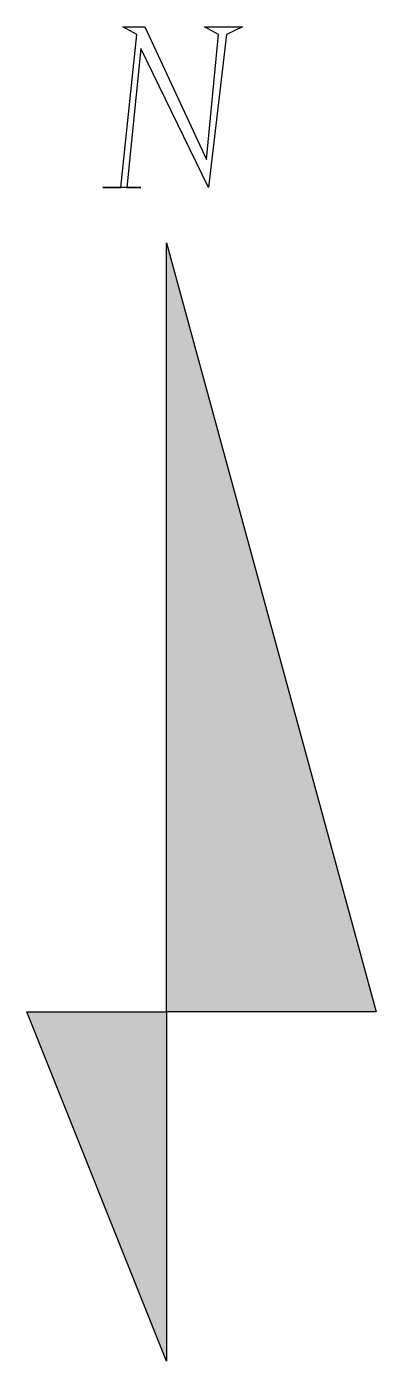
# Model space of a CAD drawing. Header units: millimetres. Extents: x 1160.99 to 1161.49, y -1333.34 to -1331.43.
import ezdxf

# ---------------------------------------------------------------- set-up
doc = ezdxf.new("R2010")
doc.units = ezdxf.units.MM
doc.header["$LTSCALE"] = 10
doc.layers.add('Símbolos_Gráficos', color=1, linetype='Continuous')

msp = doc.modelspace()

# ---------------------------------------------------------------- hatches: boundary and pattern name
at = {"layer": 'Símbolos_Gráficos'}
h = msp.add_hatch(color=254, dxfattribs=at)
h.paths.add_polyline_path([(1161.1852, -1331.7404), (1161.1852, -1332.8404), (1161.4852, -1332.8404)])
h.paths.add_polyline_path([(1161.1852, -1332.8404), (1160.9852, -1332.8404), (1161.1852, -1333.3404)])

# ---------------------------------------------------------------- linework, layer by layer
at = {"layer": 'Símbolos_Gráficos', "color": 3}
for p, q in [((1161.1426, -1331.4423), (1161.1226, -1331.431)), ((1161.1226, -1331.431), (1161.154, -1331.431)), ((1161.154, -1331.431), (1161.154, -1331.431)), ((1161.154, -1331.431), (1161.2426, -1331.6212)), ((1161.2597, -1331.4423), (1161.2397, -1331.431)), ((1161.2397, -1331.431), (1161.294, -1331.431)), ((1161.294, -1331.431), (1161.2712, -1331.4423)), ((1161.1197, -1331.661), (1161.1426, -1331.4423)), ((1161.2426, -1331.6212), (1161.2597, -1331.4423)), ((1161.2712, -1331.4423), (1161.2454, -1331.661)), ((1161.1483, -1331.4622), (1161.1283, -1331.661)), ((1161.2454, -1331.661), (1161.1483, -1331.4622)), ((1161.094, -1331.661), (1161.1197, -1331.661)), ((1161.1483, -1331.661), (1161.094, -1331.661)), ((1161.094, -1331.661), (1161.094, -1331.661)), ((1161.094, -1331.661), (1161.094, -1331.661)), ((1161.1283, -1331.661), (1161.1483, -1331.661))]:
    msp.add_line(p, q, dxfattribs=at)
at = {"layer": 'Símbolos_Gráficos', "color": 4}
for p, q in [((1161.1852, -1332.8404), (1161.1852, -1331.7404)), ((1161.1852, -1331.7404), (1161.4852, -1332.8404)), ((1161.1852, -1333.3404), (1160.9852, -1332.8404)), ((1160.9852, -1332.8404), (1161.1852, -1332.8404)), ((1161.4852, -1332.8404), (1161.1852, -1332.8404)), ((1161.1852, -1332.8404), (1161.1852, -1332.8404)), ((1161.1852, -1332.8404), (1161.1852, -1332.8404)), ((1161.1852, -1332.8404), (1161.1852, -1333.3404)), ((1161.1852, -1332.8404), (1161.1852, -1332.8404)), ((1161.1852, -1332.8404), (1161.1852, -1332.8404))]:
    msp.add_line(p, q, dxfattribs=at)

doc.saveas('drawing.dxf')
